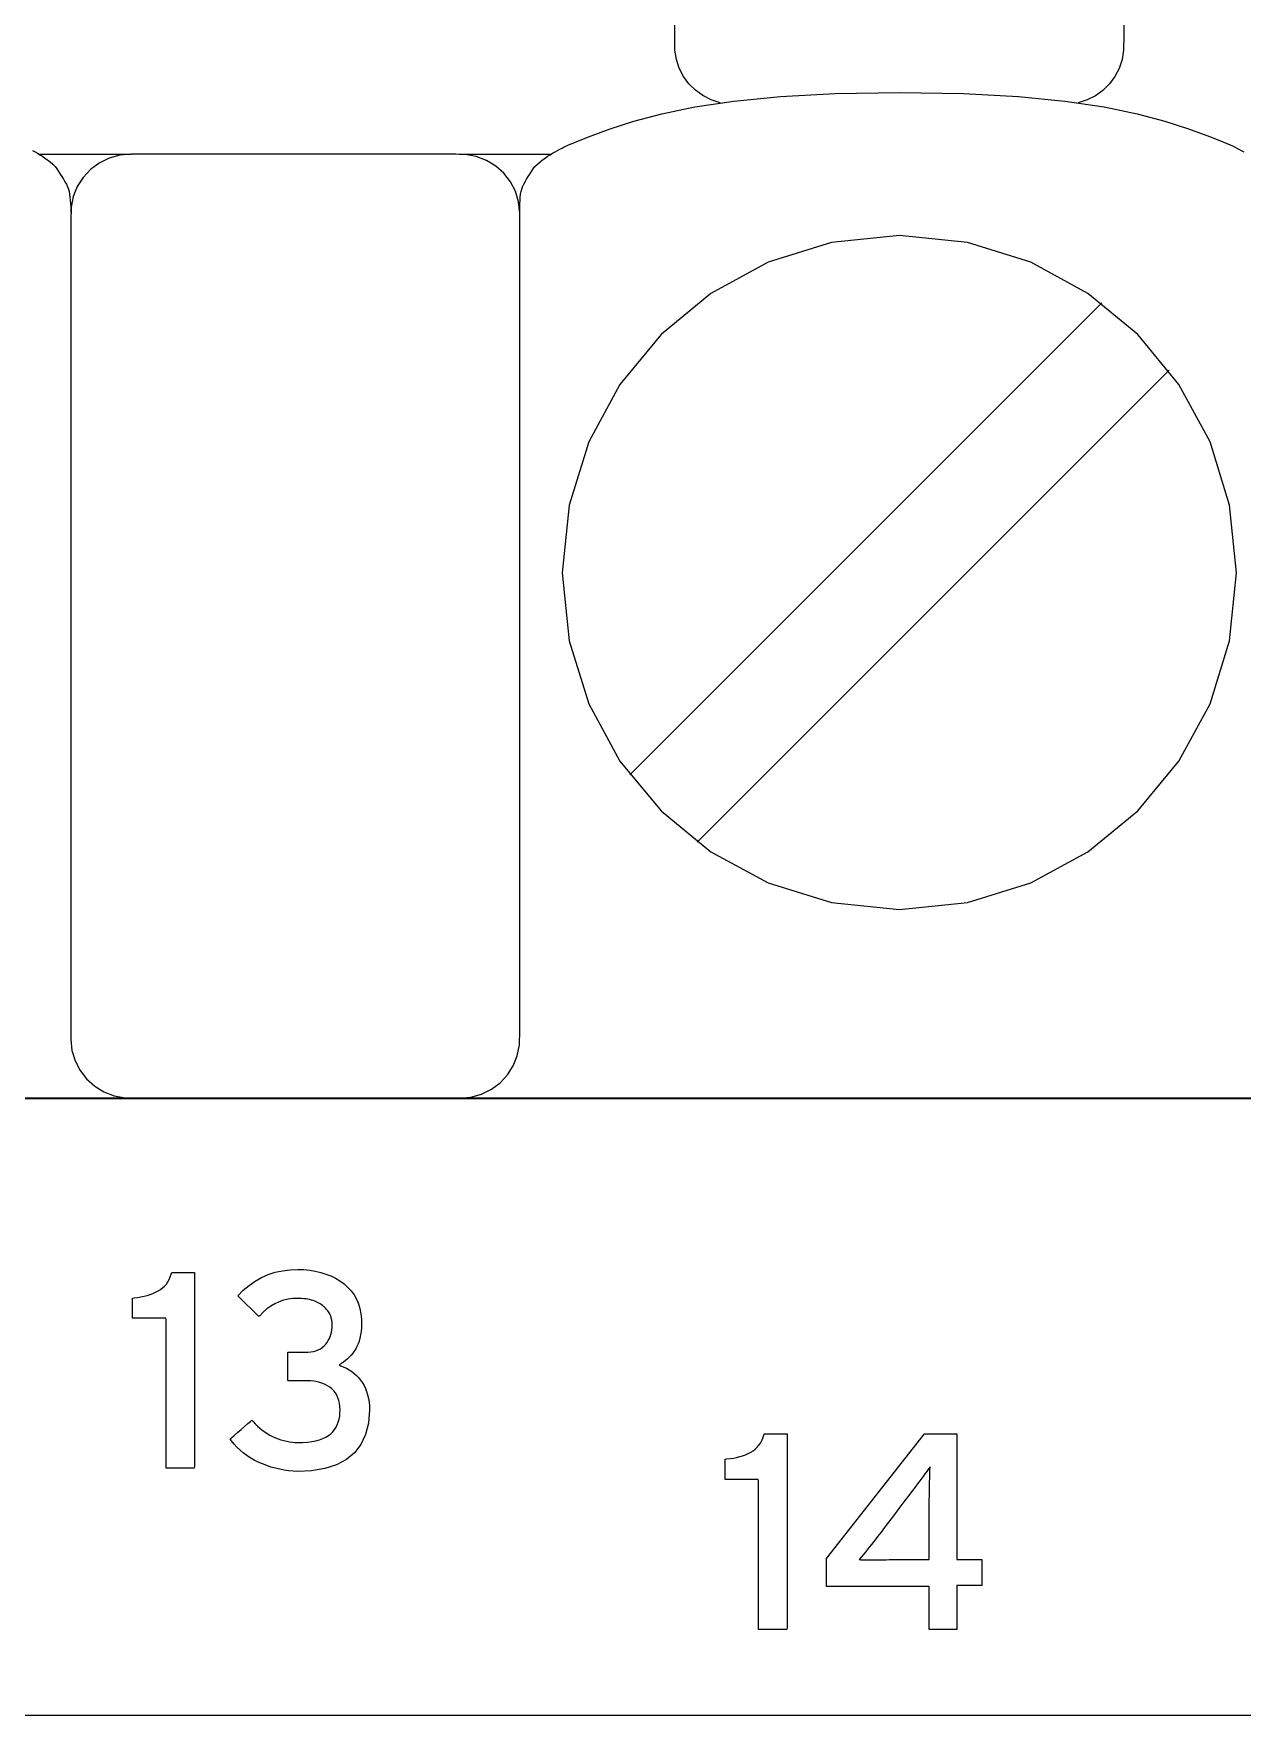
# Model space of a CAD drawing. Extents: x 1 to 47.7, y 0.2 to 35.
# Drawn here: x 30.341 to 30.941, y 8.915 to 9.75 of the extents above; entities that cross this region are included whole.
import ezdxf

# ---------------------------------------------------------------- set-up
doc = ezdxf.new("R2010")
doc.units = 0
doc.header["$MEASUREMENT"] = 0
for name, color, linetype in [('7_1__EMPTY_IO_BOARD_POSITI', 7, 'CONTINUOUS'), ('7_2___8__INDEPENDENT_INPUT', 7, 'CONTINUOUS'), ('7_3___8__OPTOISO_INDEPENDE', 7, 'CONTINUOUS'), ('7_4___24__OPTOISO_INDEPEND', 7, 'CONTINUOUS'), ('7_5___8__INDEPENDENT_INPUT', 7, 'CONTINUOUS'), ('7_6____8__INDEPENDENT_INPU', 7, 'CONTINUOUS'), ('7_7____8__OPTOISO_INDEPEND', 7, 'CONTINUOUS'), ('7_8____8__OPTOISO_INDEPEND', 7, 'CONTINUOUS'), ('8_0_____DWG', 7, 'CONTINUOUS')]:
    doc.layers.add(name, color=color, linetype=linetype)

msp = doc.modelspace()

# ---------------------------------------------------------------- linework, layer by layer
at = {"layer": '7_1__EMPTY_IO_BOARD_POSITI'}
msp.add_lwpolyline([(31.59914, 9.2212), (31.5565, 9.2212), (31.50965, 9.2212), (31.45876, 9.2212), (31.40398, 9.2212), (31.34547, 9.2212), (31.28336, 9.2212), (31.21783, 9.2212), (31.14901, 9.2212), (31.07707, 9.2212), (31.00216, 9.2212), (30.92443, 9.2212), (30.84403, 9.2212), (30.76111, 9.2212), (30.67583, 9.2212), (30.58835, 9.2212), (30.49881, 9.2212), (30.40737, 9.2212), (30.2194, 9.2212), (30.02565, 9.2212), (29.82736, 9.2212), (29.62574, 9.2212), (29.21744, 9.2212), (28.81054, 9.2212)], dxfattribs=at)
at = {"layer": '7_2___8__INDEPENDENT_INPUT'}
for points in [[(30.68195, 9.71544), (30.67751, 9.71694), (30.67342, 9.71906), (30.66974, 9.72174), (30.66652, 9.72494), (30.66384, 9.72858), (30.66175, 9.73261), (30.66032, 9.73698), (30.6596, 9.74161), (30.65953, 9.7491), (30.65953, 9.78134)], [(30.88238, 9.78134), (30.88238, 9.7491), (30.8823, 9.7416), (30.88158, 9.73694), (30.88013, 9.73256), (30.87801, 9.72852), (30.8753, 9.72487), (30.87206, 9.72168), (30.86834, 9.71901), (30.8642, 9.71691), (30.85972, 9.71544)], [(30.58253, 9.66077), (30.58254, 9.66227), (30.58256, 9.66384), (30.58261, 9.66544), (30.58269, 9.66704), (30.58281, 9.6686), (30.58298, 9.67009), (30.58321, 9.67146), (30.5835, 9.67268), (30.58392, 9.67383), (30.58452, 9.67507), (30.5852, 9.67633), (30.58596, 9.67759), (30.58677, 9.67886), (30.5876, 9.68013), (30.58845, 9.6814), (30.58928, 9.68266), (30.59007, 9.68391), (30.5913, 9.68506), (30.59261, 9.68613), (30.59389, 9.68712), (30.59515, 9.68805), (30.59639, 9.68892), (30.59762, 9.68973), (30.59885, 9.69048), (30.60008, 9.69119), (30.60132, 9.69186), (30.60249, 9.69247), (30.60358, 9.69303), (30.60464, 9.69356), (30.6057, 9.69407), (30.60681, 9.69458), (30.60801, 9.69511), (30.60933, 9.69567), (30.61083, 9.69629), (30.61715, 9.69877), (30.62743, 9.70258), (30.63922, 9.7064), (30.65304, 9.71006), (30.66941, 9.71342), (30.68887, 9.7163), (30.71194, 9.71856), (30.73915, 9.72004), (30.77101, 9.72056), (30.80287, 9.72004), (30.83007, 9.71856), (30.85313, 9.7163), (30.87259, 9.71342), (30.88897, 9.71006), (30.90278, 9.7064), (30.91457, 9.70258), (30.92485, 9.69877), (30.93117, 9.69629), (30.93267, 9.69567), (30.93399, 9.69511), (30.93519, 9.69458), (30.9363, 9.69407), (30.93737, 9.69356), (30.93842, 9.69303), (30.93951, 9.69247), (30.94068, 9.69186), (30.94192, 9.69119)], [(30.34068, 9.69186), (30.34192, 9.69119), (30.34315, 9.69048), (30.34438, 9.68973), (30.34561, 9.68892), (30.34685, 9.68805), (30.34811, 9.68712), (30.34939, 9.68613), (30.3507, 9.68506), (30.35193, 9.68391), (30.35272, 9.68266), (30.35355, 9.6814), (30.35439, 9.68013), (30.35523, 9.67886), (30.35604, 9.67759), (30.3568, 9.67633), (30.35748, 9.67507), (30.35808, 9.67383), (30.3585, 9.67268), (30.35881, 9.67146), (30.35907, 9.67009), (30.35927, 9.6686), (30.35943, 9.66704), (30.35955, 9.66544), (30.35963, 9.66384), (30.35967, 9.66227), (30.35968, 9.66077)], [(30.34414, 9.69002), (30.38969, 9.69002)], [(30.55254, 9.69002), (30.59809, 9.69002)], [(30.63723, 9.38183), (30.8715, 9.6161)], [(30.67065, 9.34841), (30.90492, 9.58268)], [(28.9885, 9.22109), (29.2798, 9.22109), (29.57111, 9.22109), (29.85886, 9.22109), (30.00028, 9.22109), (30.13948, 9.22109), (30.276, 9.22109), (30.40941, 9.22109), (30.53925, 9.22109), (30.66509, 9.22109), (30.78646, 9.22109), (30.90295, 9.22109), (31.01408, 9.22109), (31.11943, 9.22109), (31.21854, 9.22109), (31.31096, 9.22109), (31.39627, 9.22109), (31.4361, 9.22109), (31.47399, 9.22109), (31.50988, 9.22109), (31.54371, 9.22109), (31.57542, 9.22109), (31.60496, 9.22109)]]:
    msp.add_lwpolyline(points, dxfattribs=at)
for points in [[(30.58253, 9.66077), (30.58199, 9.66634), (30.58043, 9.67154), (30.57796, 9.6763), (30.57468, 9.6805), (30.57069, 9.68406), (30.56608, 9.68688), (30.56096, 9.68885), (30.55543, 9.68988), (30.55092, 9.69002), (30.53912, 9.69002), (30.51856, 9.69002), (30.49244, 9.69002), (30.46394, 9.69002), (30.43623, 9.69002), (30.41249, 9.69002), (30.39592, 9.69002), (30.38969, 9.69002), (30.38399, 9.68949), (30.37865, 9.68798), (30.37377, 9.68557), (30.36945, 9.68237), (30.3658, 9.67848), (30.36291, 9.67398), (30.36088, 9.66899), (30.35982, 9.66359), (30.35968, 9.65668), (30.35968, 9.62695), (30.35968, 9.57518), (30.35968, 9.50938), (30.35968, 9.43756), (30.35968, 9.36775), (30.35968, 9.30796), (30.35968, 9.26621), (30.35968, 9.25051), (30.36022, 9.24495), (30.36178, 9.23974), (30.36425, 9.23499), (30.36754, 9.23078), (30.37154, 9.22722), (30.37615, 9.22441), (30.38127, 9.22243), (30.3868, 9.2214), (30.39131, 9.22127), (30.40311, 9.22127), (30.42366, 9.22127), (30.44978, 9.22127), (30.47829, 9.22127), (30.506, 9.22127), (30.52974, 9.22127), (30.54631, 9.22127), (30.55254, 9.22127), (30.55824, 9.22179), (30.56358, 9.22331), (30.56845, 9.22571), (30.57277, 9.22891), (30.57642, 9.23281), (30.57931, 9.2373), (30.58133, 9.24229), (30.58239, 9.24769), (30.58253, 9.2546), (30.58253, 9.28433), (30.58253, 9.3361), (30.58253, 9.4019), (30.58253, 9.47372), (30.58253, 9.54353), (30.58253, 9.60332), (30.58253, 9.64507)], [(30.60365, 9.48206), (30.60705, 9.44838), (30.6168, 9.41701), (30.63223, 9.38863), (30.65267, 9.36391), (30.67745, 9.34351), (30.70589, 9.32811), (30.73732, 9.31838), (30.77108, 9.31499), (30.80477, 9.31838), (30.83617, 9.32811), (30.86458, 9.34351), (30.88933, 9.36391), (30.90976, 9.38863), (30.92519, 9.41701), (30.93494, 9.44838), (30.93834, 9.48206), (30.93494, 9.51577), (30.92519, 9.54718), (30.90976, 9.57563), (30.88933, 9.60042), (30.86458, 9.62088), (30.83617, 9.63634), (30.80477, 9.64611), (30.77108, 9.64952), (30.73732, 9.64611), (30.70589, 9.63634), (30.67745, 9.62088), (30.65267, 9.60042), (30.63223, 9.57563), (30.6168, 9.54718), (30.60705, 9.51577)]]:
    msp.add_lwpolyline(points, close=True, dxfattribs=at)
at = {"layer": '7_3___8__OPTOISO_INDEPENDE'}
for points in [[(30.68195, 9.71544), (30.67751, 9.71694), (30.67342, 9.71906), (30.66974, 9.72174), (30.66652, 9.72494), (30.66384, 9.72858), (30.66175, 9.73261), (30.66032, 9.73698), (30.6596, 9.74161), (30.65953, 9.7491), (30.65953, 9.78134)], [(30.88238, 9.78134), (30.88238, 9.7491), (30.8823, 9.7416), (30.88158, 9.73694), (30.88013, 9.73256), (30.87801, 9.72852), (30.8753, 9.72487), (30.87206, 9.72168), (30.86834, 9.71901), (30.8642, 9.71691), (30.85972, 9.71544)], [(30.58253, 9.66077), (30.58254, 9.66227), (30.58256, 9.66384), (30.58261, 9.66544), (30.58269, 9.66704), (30.58281, 9.6686), (30.58298, 9.67009), (30.58321, 9.67146), (30.5835, 9.67268), (30.58392, 9.67383), (30.58452, 9.67507), (30.5852, 9.67633), (30.58596, 9.67759), (30.58677, 9.67886), (30.5876, 9.68013), (30.58845, 9.6814), (30.58928, 9.68266), (30.59007, 9.68391), (30.5913, 9.68506), (30.59261, 9.68613), (30.59389, 9.68712), (30.59515, 9.68805), (30.59639, 9.68892), (30.59762, 9.68973), (30.59885, 9.69048), (30.60008, 9.69119), (30.60132, 9.69186), (30.60249, 9.69247), (30.60358, 9.69303), (30.60464, 9.69356), (30.6057, 9.69407), (30.60681, 9.69458), (30.60801, 9.69511), (30.60933, 9.69567), (30.61083, 9.69629), (30.61715, 9.69877), (30.62743, 9.70258), (30.63922, 9.7064), (30.65304, 9.71006), (30.66941, 9.71342), (30.68887, 9.7163), (30.71194, 9.71856), (30.73915, 9.72004), (30.77101, 9.72056), (30.80287, 9.72004), (30.83007, 9.71856), (30.85313, 9.7163), (30.87259, 9.71342), (30.88897, 9.71006), (30.90278, 9.7064), (30.91457, 9.70258), (30.92485, 9.69877), (30.93117, 9.69629), (30.93267, 9.69567), (30.93399, 9.69511), (30.93519, 9.69458), (30.9363, 9.69407), (30.93737, 9.69356), (30.93842, 9.69303), (30.93951, 9.69247), (30.94068, 9.69186), (30.94192, 9.69119)], [(30.34068, 9.69186), (30.34192, 9.69119), (30.34315, 9.69048), (30.34438, 9.68973), (30.34561, 9.68892), (30.34685, 9.68805), (30.34811, 9.68712), (30.34939, 9.68613), (30.3507, 9.68506), (30.35193, 9.68391), (30.35272, 9.68266), (30.35355, 9.6814), (30.35439, 9.68013), (30.35523, 9.67886), (30.35604, 9.67759), (30.3568, 9.67633), (30.35748, 9.67507), (30.35808, 9.67383), (30.3585, 9.67268), (30.35881, 9.67146), (30.35907, 9.67009), (30.35927, 9.6686), (30.35943, 9.66704), (30.35955, 9.66544), (30.35963, 9.66384), (30.35967, 9.66227), (30.35968, 9.66077)], [(30.34414, 9.69002), (30.38969, 9.69002)], [(30.55254, 9.69002), (30.59809, 9.69002)], [(30.63723, 9.38183), (30.8715, 9.6161)], [(30.67065, 9.34841), (30.90492, 9.58268)], [(28.9885, 9.22109), (29.2798, 9.22109), (29.57111, 9.22109), (29.85886, 9.22109), (30.00028, 9.22109), (30.13948, 9.22109), (30.276, 9.22109), (30.40941, 9.22109), (30.53925, 9.22109), (30.66509, 9.22109), (30.78646, 9.22109), (30.90295, 9.22109), (31.01408, 9.22109), (31.11943, 9.22109), (31.21854, 9.22109), (31.31096, 9.22109), (31.39627, 9.22109), (31.4361, 9.22109), (31.47399, 9.22109), (31.50988, 9.22109), (31.54371, 9.22109), (31.57542, 9.22109), (31.60496, 9.22109)]]:
    msp.add_lwpolyline(points, dxfattribs=at)
for points in [[(30.58253, 9.66077), (30.58199, 9.66634), (30.58043, 9.67154), (30.57796, 9.6763), (30.57468, 9.6805), (30.57069, 9.68406), (30.56608, 9.68688), (30.56096, 9.68885), (30.55543, 9.68988), (30.55092, 9.69002), (30.53912, 9.69002), (30.51856, 9.69002), (30.49244, 9.69002), (30.46394, 9.69002), (30.43623, 9.69002), (30.41249, 9.69002), (30.39592, 9.69002), (30.38969, 9.69002), (30.38399, 9.68949), (30.37865, 9.68798), (30.37377, 9.68557), (30.36945, 9.68237), (30.3658, 9.67848), (30.36291, 9.67398), (30.36088, 9.66899), (30.35982, 9.66359), (30.35968, 9.65668), (30.35968, 9.62695), (30.35968, 9.57518), (30.35968, 9.50938), (30.35968, 9.43756), (30.35968, 9.36775), (30.35968, 9.30796), (30.35968, 9.26621), (30.35968, 9.25051), (30.36022, 9.24495), (30.36178, 9.23974), (30.36425, 9.23499), (30.36754, 9.23078), (30.37154, 9.22722), (30.37615, 9.22441), (30.38127, 9.22243), (30.3868, 9.2214), (30.39131, 9.22127), (30.40311, 9.22127), (30.42366, 9.22127), (30.44978, 9.22127), (30.47829, 9.22127), (30.506, 9.22127), (30.52974, 9.22127), (30.54631, 9.22127), (30.55254, 9.22127), (30.55824, 9.22179), (30.56358, 9.22331), (30.56845, 9.22571), (30.57277, 9.22891), (30.57642, 9.23281), (30.57931, 9.2373), (30.58133, 9.24229), (30.58239, 9.24769), (30.58253, 9.2546), (30.58253, 9.28433), (30.58253, 9.3361), (30.58253, 9.4019), (30.58253, 9.47372), (30.58253, 9.54353), (30.58253, 9.60332), (30.58253, 9.64507)], [(30.60365, 9.48206), (30.60705, 9.44838), (30.6168, 9.41701), (30.63223, 9.38863), (30.65267, 9.36391), (30.67745, 9.34351), (30.70589, 9.32811), (30.73732, 9.31838), (30.77108, 9.31499), (30.80477, 9.31838), (30.83617, 9.32811), (30.86458, 9.34351), (30.88933, 9.36391), (30.90976, 9.38863), (30.92519, 9.41701), (30.93494, 9.44838), (30.93834, 9.48206), (30.93494, 9.51577), (30.92519, 9.54718), (30.90976, 9.57563), (30.88933, 9.60042), (30.86458, 9.62088), (30.83617, 9.63634), (30.80477, 9.64611), (30.77108, 9.64952), (30.73732, 9.64611), (30.70589, 9.63634), (30.67745, 9.62088), (30.65267, 9.60042), (30.63223, 9.57563), (30.6168, 9.54718), (30.60705, 9.51577)]]:
    msp.add_lwpolyline(points, close=True, dxfattribs=at)
at = {"layer": '7_4___24__OPTOISO_INDEPEND'}
for points in [[(30.68195, 9.71544), (30.67751, 9.71694), (30.67342, 9.71906), (30.66974, 9.72174), (30.66652, 9.72494), (30.66384, 9.72858), (30.66175, 9.73261), (30.66032, 9.73698), (30.6596, 9.74161), (30.65953, 9.7491), (30.65953, 9.78134)], [(30.88238, 9.78134), (30.88238, 9.7491), (30.8823, 9.7416), (30.88158, 9.73694), (30.88013, 9.73256), (30.87801, 9.72852), (30.8753, 9.72487), (30.87206, 9.72168), (30.86834, 9.71901), (30.8642, 9.71691), (30.85972, 9.71544)], [(30.58253, 9.66077), (30.58254, 9.66227), (30.58256, 9.66384), (30.58261, 9.66544), (30.58269, 9.66704), (30.58281, 9.6686), (30.58298, 9.67009), (30.58321, 9.67146), (30.5835, 9.67268), (30.58392, 9.67383), (30.58452, 9.67507), (30.5852, 9.67633), (30.58596, 9.67759), (30.58677, 9.67886), (30.5876, 9.68013), (30.58845, 9.6814), (30.58928, 9.68266), (30.59007, 9.68391), (30.5913, 9.68506), (30.59261, 9.68613), (30.59389, 9.68712), (30.59515, 9.68805), (30.59639, 9.68892), (30.59762, 9.68973), (30.59885, 9.69048), (30.60008, 9.69119), (30.60132, 9.69186), (30.60249, 9.69247), (30.60358, 9.69303), (30.60464, 9.69356), (30.6057, 9.69407), (30.60681, 9.69458), (30.60801, 9.69511), (30.60933, 9.69567), (30.61083, 9.69629), (30.61715, 9.69877), (30.62743, 9.70258), (30.63922, 9.7064), (30.65304, 9.71006), (30.66941, 9.71342), (30.68887, 9.7163), (30.71194, 9.71856), (30.73915, 9.72004), (30.77101, 9.72056), (30.80287, 9.72004), (30.83007, 9.71856), (30.85313, 9.7163), (30.87259, 9.71342), (30.88897, 9.71006), (30.90278, 9.7064), (30.91457, 9.70258), (30.92485, 9.69877), (30.93117, 9.69629), (30.93267, 9.69567), (30.93399, 9.69511), (30.93519, 9.69458), (30.9363, 9.69407), (30.93737, 9.69356), (30.93842, 9.69303), (30.93951, 9.69247), (30.94068, 9.69186), (30.94192, 9.69119)], [(30.34068, 9.69186), (30.34192, 9.69119), (30.34315, 9.69048), (30.34438, 9.68973), (30.34561, 9.68892), (30.34685, 9.68805), (30.34811, 9.68712), (30.34939, 9.68613), (30.3507, 9.68506), (30.35193, 9.68391), (30.35272, 9.68266), (30.35355, 9.6814), (30.35439, 9.68013), (30.35523, 9.67886), (30.35604, 9.67759), (30.3568, 9.67633), (30.35748, 9.67507), (30.35808, 9.67383), (30.3585, 9.67268), (30.35881, 9.67146), (30.35907, 9.67009), (30.35927, 9.6686), (30.35943, 9.66704), (30.35955, 9.66544), (30.35963, 9.66384), (30.35967, 9.66227), (30.35968, 9.66077)], [(30.34414, 9.69002), (30.38969, 9.69002)], [(30.55254, 9.69002), (30.59809, 9.69002)], [(30.63723, 9.38183), (30.8715, 9.6161)], [(30.67065, 9.34841), (30.90492, 9.58268)], [(28.9885, 9.22109), (29.2798, 9.22109), (29.57111, 9.22109), (29.85886, 9.22109), (30.00028, 9.22109), (30.13948, 9.22109), (30.276, 9.22109), (30.40941, 9.22109), (30.53925, 9.22109), (30.66509, 9.22109), (30.78646, 9.22109), (30.90295, 9.22109), (31.01408, 9.22109), (31.11943, 9.22109), (31.21854, 9.22109), (31.31096, 9.22109), (31.39627, 9.22109), (31.4361, 9.22109), (31.47399, 9.22109), (31.50988, 9.22109), (31.54371, 9.22109), (31.57542, 9.22109), (31.60496, 9.22109)]]:
    msp.add_lwpolyline(points, dxfattribs=at)
for points in [[(30.58253, 9.66077), (30.58199, 9.66634), (30.58043, 9.67154), (30.57796, 9.6763), (30.57468, 9.6805), (30.57069, 9.68406), (30.56608, 9.68688), (30.56096, 9.68885), (30.55543, 9.68988), (30.55092, 9.69002), (30.53912, 9.69002), (30.51856, 9.69002), (30.49244, 9.69002), (30.46394, 9.69002), (30.43623, 9.69002), (30.41249, 9.69002), (30.39592, 9.69002), (30.38969, 9.69002), (30.38399, 9.68949), (30.37865, 9.68798), (30.37377, 9.68557), (30.36945, 9.68237), (30.3658, 9.67848), (30.36291, 9.67398), (30.36088, 9.66899), (30.35982, 9.66359), (30.35968, 9.65668), (30.35968, 9.62695), (30.35968, 9.57518), (30.35968, 9.50938), (30.35968, 9.43756), (30.35968, 9.36775), (30.35968, 9.30796), (30.35968, 9.26621), (30.35968, 9.25051), (30.36022, 9.24495), (30.36178, 9.23974), (30.36425, 9.23499), (30.36754, 9.23078), (30.37154, 9.22722), (30.37615, 9.22441), (30.38127, 9.22243), (30.3868, 9.2214), (30.39131, 9.22127), (30.40311, 9.22127), (30.42366, 9.22127), (30.44978, 9.22127), (30.47829, 9.22127), (30.506, 9.22127), (30.52974, 9.22127), (30.54631, 9.22127), (30.55254, 9.22127), (30.55824, 9.22179), (30.56358, 9.22331), (30.56845, 9.22571), (30.57277, 9.22891), (30.57642, 9.23281), (30.57931, 9.2373), (30.58133, 9.24229), (30.58239, 9.24769), (30.58253, 9.2546), (30.58253, 9.28433), (30.58253, 9.3361), (30.58253, 9.4019), (30.58253, 9.47372), (30.58253, 9.54353), (30.58253, 9.60332), (30.58253, 9.64507)], [(30.60365, 9.48206), (30.60705, 9.44838), (30.6168, 9.41701), (30.63223, 9.38863), (30.65267, 9.36391), (30.67745, 9.34351), (30.70589, 9.32811), (30.73732, 9.31838), (30.77108, 9.31499), (30.80477, 9.31838), (30.83617, 9.32811), (30.86458, 9.34351), (30.88933, 9.36391), (30.90976, 9.38863), (30.92519, 9.41701), (30.93494, 9.44838), (30.93834, 9.48206), (30.93494, 9.51577), (30.92519, 9.54718), (30.90976, 9.57563), (30.88933, 9.60042), (30.86458, 9.62088), (30.83617, 9.63634), (30.80477, 9.64611), (30.77108, 9.64952), (30.73732, 9.64611), (30.70589, 9.63634), (30.67745, 9.62088), (30.65267, 9.60042), (30.63223, 9.57563), (30.6168, 9.54718), (30.60705, 9.51577)]]:
    msp.add_lwpolyline(points, close=True, dxfattribs=at)
at = {"layer": '7_5___8__INDEPENDENT_INPUT'}
for points in [[(30.68195, 9.71544), (30.67751, 9.71694), (30.67342, 9.71906), (30.66974, 9.72174), (30.66652, 9.72494), (30.66384, 9.72858), (30.66175, 9.73261), (30.66032, 9.73698), (30.6596, 9.74161), (30.65953, 9.7491), (30.65953, 9.78134)], [(30.88238, 9.78134), (30.88238, 9.7491), (30.8823, 9.7416), (30.88158, 9.73694), (30.88013, 9.73256), (30.87801, 9.72852), (30.8753, 9.72487), (30.87206, 9.72168), (30.86834, 9.71901), (30.8642, 9.71691), (30.85972, 9.71544)], [(30.58253, 9.66077), (30.58254, 9.66227), (30.58256, 9.66384), (30.58261, 9.66544), (30.58269, 9.66704), (30.58281, 9.6686), (30.58298, 9.67009), (30.58321, 9.67146), (30.5835, 9.67268), (30.58392, 9.67383), (30.58452, 9.67507), (30.5852, 9.67633), (30.58596, 9.67759), (30.58677, 9.67886), (30.5876, 9.68013), (30.58845, 9.6814), (30.58928, 9.68266), (30.59007, 9.68391), (30.5913, 9.68506), (30.59261, 9.68613), (30.59389, 9.68712), (30.59515, 9.68805), (30.59639, 9.68892), (30.59762, 9.68973), (30.59885, 9.69048), (30.60008, 9.69119), (30.60132, 9.69186), (30.60249, 9.69247), (30.60358, 9.69303), (30.60464, 9.69356), (30.6057, 9.69407), (30.60681, 9.69458), (30.60801, 9.69511), (30.60933, 9.69567), (30.61083, 9.69629), (30.61715, 9.69877), (30.62743, 9.70258), (30.63922, 9.7064), (30.65304, 9.71006), (30.66941, 9.71342), (30.68887, 9.7163), (30.71194, 9.71856), (30.73915, 9.72004), (30.77101, 9.72056), (30.80287, 9.72004), (30.83007, 9.71856), (30.85313, 9.7163), (30.87259, 9.71342), (30.88897, 9.71006), (30.90278, 9.7064), (30.91457, 9.70258), (30.92485, 9.69877), (30.93117, 9.69629), (30.93267, 9.69567), (30.93399, 9.69511), (30.93519, 9.69458), (30.9363, 9.69407), (30.93737, 9.69356), (30.93842, 9.69303), (30.93951, 9.69247), (30.94068, 9.69186), (30.94192, 9.69119)], [(30.34068, 9.69186), (30.34192, 9.69119), (30.34315, 9.69048), (30.34438, 9.68973), (30.34561, 9.68892), (30.34685, 9.68805), (30.34811, 9.68712), (30.34939, 9.68613), (30.3507, 9.68506), (30.35193, 9.68391), (30.35272, 9.68266), (30.35355, 9.6814), (30.35439, 9.68013), (30.35523, 9.67886), (30.35604, 9.67759), (30.3568, 9.67633), (30.35748, 9.67507), (30.35808, 9.67383), (30.3585, 9.67268), (30.35881, 9.67146), (30.35907, 9.67009), (30.35927, 9.6686), (30.35943, 9.66704), (30.35955, 9.66544), (30.35963, 9.66384), (30.35967, 9.66227), (30.35968, 9.66077)], [(30.34414, 9.69002), (30.38969, 9.69002)], [(30.55254, 9.69002), (30.59809, 9.69002)], [(30.63723, 9.38183), (30.8715, 9.6161)], [(30.67065, 9.34841), (30.90492, 9.58268)], [(28.9885, 9.22109), (29.2798, 9.22109), (29.57111, 9.22109), (29.85886, 9.22109), (30.00028, 9.22109), (30.13948, 9.22109), (30.276, 9.22109), (30.40941, 9.22109), (30.53925, 9.22109), (30.66509, 9.22109), (30.78646, 9.22109), (30.90295, 9.22109), (31.01408, 9.22109), (31.11943, 9.22109), (31.21854, 9.22109), (31.31096, 9.22109), (31.39627, 9.22109), (31.4361, 9.22109), (31.47399, 9.22109), (31.50988, 9.22109), (31.54371, 9.22109), (31.57542, 9.22109), (31.60496, 9.22109)]]:
    msp.add_lwpolyline(points, dxfattribs=at)
for points in [[(30.58253, 9.66077), (30.58199, 9.66634), (30.58043, 9.67154), (30.57796, 9.6763), (30.57468, 9.6805), (30.57069, 9.68406), (30.56608, 9.68688), (30.56096, 9.68885), (30.55543, 9.68988), (30.55092, 9.69002), (30.53912, 9.69002), (30.51856, 9.69002), (30.49244, 9.69002), (30.46394, 9.69002), (30.43623, 9.69002), (30.41249, 9.69002), (30.39592, 9.69002), (30.38969, 9.69002), (30.38399, 9.68949), (30.37865, 9.68798), (30.37377, 9.68557), (30.36945, 9.68237), (30.3658, 9.67848), (30.36291, 9.67398), (30.36088, 9.66899), (30.35982, 9.66359), (30.35968, 9.65668), (30.35968, 9.62695), (30.35968, 9.57518), (30.35968, 9.50938), (30.35968, 9.43756), (30.35968, 9.36775), (30.35968, 9.30796), (30.35968, 9.26621), (30.35968, 9.25051), (30.36022, 9.24495), (30.36178, 9.23974), (30.36425, 9.23499), (30.36754, 9.23078), (30.37154, 9.22722), (30.37615, 9.22441), (30.38127, 9.22243), (30.3868, 9.2214), (30.39131, 9.22127), (30.40311, 9.22127), (30.42366, 9.22127), (30.44978, 9.22127), (30.47829, 9.22127), (30.506, 9.22127), (30.52974, 9.22127), (30.54631, 9.22127), (30.55254, 9.22127), (30.55824, 9.22179), (30.56358, 9.22331), (30.56845, 9.22571), (30.57277, 9.22891), (30.57642, 9.23281), (30.57931, 9.2373), (30.58133, 9.24229), (30.58239, 9.24769), (30.58253, 9.2546), (30.58253, 9.28433), (30.58253, 9.3361), (30.58253, 9.4019), (30.58253, 9.47372), (30.58253, 9.54353), (30.58253, 9.60332), (30.58253, 9.64507)], [(30.60365, 9.48206), (30.60705, 9.44838), (30.6168, 9.41701), (30.63223, 9.38863), (30.65267, 9.36391), (30.67745, 9.34351), (30.70589, 9.32811), (30.73732, 9.31838), (30.77108, 9.31499), (30.80477, 9.31838), (30.83617, 9.32811), (30.86458, 9.34351), (30.88933, 9.36391), (30.90976, 9.38863), (30.92519, 9.41701), (30.93494, 9.44838), (30.93834, 9.48206), (30.93494, 9.51577), (30.92519, 9.54718), (30.90976, 9.57563), (30.88933, 9.60042), (30.86458, 9.62088), (30.83617, 9.63634), (30.80477, 9.64611), (30.77108, 9.64952), (30.73732, 9.64611), (30.70589, 9.63634), (30.67745, 9.62088), (30.65267, 9.60042), (30.63223, 9.57563), (30.6168, 9.54718), (30.60705, 9.51577)]]:
    msp.add_lwpolyline(points, close=True, dxfattribs=at)
at = {"layer": '7_6____8__INDEPENDENT_INPU'}
for points in [[(30.68195, 9.71544), (30.67751, 9.71694), (30.67342, 9.71906), (30.66974, 9.72174), (30.66652, 9.72494), (30.66384, 9.72858), (30.66175, 9.73261), (30.66032, 9.73698), (30.6596, 9.74161), (30.65953, 9.7491), (30.65953, 9.78134)], [(30.88238, 9.78134), (30.88238, 9.7491), (30.8823, 9.7416), (30.88158, 9.73694), (30.88013, 9.73256), (30.87801, 9.72852), (30.8753, 9.72487), (30.87206, 9.72168), (30.86834, 9.71901), (30.8642, 9.71691), (30.85972, 9.71544)], [(30.58253, 9.66077), (30.58254, 9.66227), (30.58256, 9.66384), (30.58261, 9.66544), (30.58269, 9.66704), (30.58281, 9.6686), (30.58298, 9.67009), (30.58321, 9.67146), (30.5835, 9.67268), (30.58392, 9.67383), (30.58452, 9.67507), (30.5852, 9.67633), (30.58596, 9.67759), (30.58677, 9.67886), (30.5876, 9.68013), (30.58845, 9.6814), (30.58928, 9.68266), (30.59007, 9.68391), (30.5913, 9.68506), (30.59261, 9.68613), (30.59389, 9.68712), (30.59515, 9.68805), (30.59639, 9.68892), (30.59762, 9.68973), (30.59885, 9.69048), (30.60008, 9.69119), (30.60132, 9.69186), (30.60249, 9.69247), (30.60358, 9.69303), (30.60464, 9.69356), (30.6057, 9.69407), (30.60681, 9.69458), (30.60801, 9.69511), (30.60933, 9.69567), (30.61083, 9.69629), (30.61715, 9.69877), (30.62743, 9.70258), (30.63922, 9.7064), (30.65304, 9.71006), (30.66941, 9.71342), (30.68887, 9.7163), (30.71194, 9.71856), (30.73915, 9.72004), (30.77101, 9.72056), (30.80287, 9.72004), (30.83007, 9.71856), (30.85313, 9.7163), (30.87259, 9.71342), (30.88897, 9.71006), (30.90278, 9.7064), (30.91457, 9.70258), (30.92485, 9.69877), (30.93117, 9.69629), (30.93267, 9.69567), (30.93399, 9.69511), (30.93519, 9.69458), (30.9363, 9.69407), (30.93737, 9.69356), (30.93842, 9.69303), (30.93951, 9.69247), (30.94068, 9.69186), (30.94192, 9.69119)], [(30.34068, 9.69186), (30.34192, 9.69119), (30.34315, 9.69048), (30.34438, 9.68973), (30.34561, 9.68892), (30.34685, 9.68805), (30.34811, 9.68712), (30.34939, 9.68613), (30.3507, 9.68506), (30.35193, 9.68391), (30.35272, 9.68266), (30.35355, 9.6814), (30.35439, 9.68013), (30.35523, 9.67886), (30.35604, 9.67759), (30.3568, 9.67633), (30.35748, 9.67507), (30.35808, 9.67383), (30.3585, 9.67268), (30.35881, 9.67146), (30.35907, 9.67009), (30.35927, 9.6686), (30.35943, 9.66704), (30.35955, 9.66544), (30.35963, 9.66384), (30.35967, 9.66227), (30.35968, 9.66077)], [(30.34414, 9.69002), (30.38969, 9.69002)], [(30.55254, 9.69002), (30.59809, 9.69002)], [(30.63723, 9.38183), (30.8715, 9.6161)], [(30.67065, 9.34841), (30.90492, 9.58268)], [(28.9885, 9.22109), (29.2798, 9.22109), (29.57111, 9.22109), (29.85886, 9.22109), (30.00028, 9.22109), (30.13948, 9.22109), (30.276, 9.22109), (30.40941, 9.22109), (30.53925, 9.22109), (30.66509, 9.22109), (30.78646, 9.22109), (30.90295, 9.22109), (31.01408, 9.22109), (31.11943, 9.22109), (31.21854, 9.22109), (31.31096, 9.22109), (31.39627, 9.22109), (31.4361, 9.22109), (31.47399, 9.22109), (31.50988, 9.22109), (31.54371, 9.22109), (31.57542, 9.22109), (31.60496, 9.22109)]]:
    msp.add_lwpolyline(points, dxfattribs=at)
for points in [[(30.58253, 9.66077), (30.58199, 9.66634), (30.58043, 9.67154), (30.57796, 9.6763), (30.57468, 9.6805), (30.57069, 9.68406), (30.56608, 9.68688), (30.56096, 9.68885), (30.55543, 9.68988), (30.55092, 9.69002), (30.53912, 9.69002), (30.51856, 9.69002), (30.49244, 9.69002), (30.46394, 9.69002), (30.43623, 9.69002), (30.41249, 9.69002), (30.39592, 9.69002), (30.38969, 9.69002), (30.38399, 9.68949), (30.37865, 9.68798), (30.37377, 9.68557), (30.36945, 9.68237), (30.3658, 9.67848), (30.36291, 9.67398), (30.36088, 9.66899), (30.35982, 9.66359), (30.35968, 9.65668), (30.35968, 9.62695), (30.35968, 9.57518), (30.35968, 9.50938), (30.35968, 9.43756), (30.35968, 9.36775), (30.35968, 9.30796), (30.35968, 9.26621), (30.35968, 9.25051), (30.36022, 9.24495), (30.36178, 9.23974), (30.36425, 9.23499), (30.36754, 9.23078), (30.37154, 9.22722), (30.37615, 9.22441), (30.38127, 9.22243), (30.3868, 9.2214), (30.39131, 9.22127), (30.40311, 9.22127), (30.42366, 9.22127), (30.44978, 9.22127), (30.47829, 9.22127), (30.506, 9.22127), (30.52974, 9.22127), (30.54631, 9.22127), (30.55254, 9.22127), (30.55824, 9.22179), (30.56358, 9.22331), (30.56845, 9.22571), (30.57277, 9.22891), (30.57642, 9.23281), (30.57931, 9.2373), (30.58133, 9.24229), (30.58239, 9.24769), (30.58253, 9.2546), (30.58253, 9.28433), (30.58253, 9.3361), (30.58253, 9.4019), (30.58253, 9.47372), (30.58253, 9.54353), (30.58253, 9.60332), (30.58253, 9.64507)], [(30.60365, 9.48206), (30.60705, 9.44838), (30.6168, 9.41701), (30.63223, 9.38863), (30.65267, 9.36391), (30.67745, 9.34351), (30.70589, 9.32811), (30.73732, 9.31838), (30.77108, 9.31499), (30.80477, 9.31838), (30.83617, 9.32811), (30.86458, 9.34351), (30.88933, 9.36391), (30.90976, 9.38863), (30.92519, 9.41701), (30.93494, 9.44838), (30.93834, 9.48206), (30.93494, 9.51577), (30.92519, 9.54718), (30.90976, 9.57563), (30.88933, 9.60042), (30.86458, 9.62088), (30.83617, 9.63634), (30.80477, 9.64611), (30.77108, 9.64952), (30.73732, 9.64611), (30.70589, 9.63634), (30.67745, 9.62088), (30.65267, 9.60042), (30.63223, 9.57563), (30.6168, 9.54718), (30.60705, 9.51577)]]:
    msp.add_lwpolyline(points, close=True, dxfattribs=at)
at = {"layer": '7_7____8__OPTOISO_INDEPEND'}
for points in [[(30.68195, 9.71544), (30.67751, 9.71694), (30.67342, 9.71906), (30.66974, 9.72174), (30.66652, 9.72494), (30.66384, 9.72858), (30.66175, 9.73261), (30.66032, 9.73698), (30.6596, 9.74161), (30.65953, 9.7491), (30.65953, 9.78134)], [(30.88238, 9.78134), (30.88238, 9.7491), (30.8823, 9.7416), (30.88158, 9.73694), (30.88013, 9.73256), (30.87801, 9.72852), (30.8753, 9.72487), (30.87206, 9.72168), (30.86834, 9.71901), (30.8642, 9.71691), (30.85972, 9.71544)], [(30.58253, 9.66077), (30.58254, 9.66227), (30.58256, 9.66384), (30.58261, 9.66544), (30.58269, 9.66704), (30.58281, 9.6686), (30.58298, 9.67009), (30.58321, 9.67146), (30.5835, 9.67268), (30.58392, 9.67383), (30.58452, 9.67507), (30.5852, 9.67633), (30.58596, 9.67759), (30.58677, 9.67886), (30.5876, 9.68013), (30.58845, 9.6814), (30.58928, 9.68266), (30.59007, 9.68391), (30.5913, 9.68506), (30.59261, 9.68613), (30.59389, 9.68712), (30.59515, 9.68805), (30.59639, 9.68892), (30.59762, 9.68973), (30.59885, 9.69048), (30.60008, 9.69119), (30.60132, 9.69186), (30.60249, 9.69247), (30.60358, 9.69303), (30.60464, 9.69356), (30.6057, 9.69407), (30.60681, 9.69458), (30.60801, 9.69511), (30.60933, 9.69567), (30.61083, 9.69629), (30.61715, 9.69877), (30.62743, 9.70258), (30.63922, 9.7064), (30.65304, 9.71006), (30.66941, 9.71342), (30.68887, 9.7163), (30.71194, 9.71856), (30.73915, 9.72004), (30.77101, 9.72056), (30.80287, 9.72004), (30.83007, 9.71856), (30.85313, 9.7163), (30.87259, 9.71342), (30.88897, 9.71006), (30.90278, 9.7064), (30.91457, 9.70258), (30.92485, 9.69877), (30.93117, 9.69629), (30.93267, 9.69567), (30.93399, 9.69511), (30.93519, 9.69458), (30.9363, 9.69407), (30.93737, 9.69356), (30.93842, 9.69303), (30.93951, 9.69247), (30.94068, 9.69186), (30.94192, 9.69119)], [(30.34068, 9.69186), (30.34192, 9.69119), (30.34315, 9.69048), (30.34438, 9.68973), (30.34561, 9.68892), (30.34685, 9.68805), (30.34811, 9.68712), (30.34939, 9.68613), (30.3507, 9.68506), (30.35193, 9.68391), (30.35272, 9.68266), (30.35355, 9.6814), (30.35439, 9.68013), (30.35523, 9.67886), (30.35604, 9.67759), (30.3568, 9.67633), (30.35748, 9.67507), (30.35808, 9.67383), (30.3585, 9.67268), (30.35881, 9.67146), (30.35907, 9.67009), (30.35927, 9.6686), (30.35943, 9.66704), (30.35955, 9.66544), (30.35963, 9.66384), (30.35967, 9.66227), (30.35968, 9.66077)], [(30.34414, 9.69002), (30.38969, 9.69002)], [(30.55254, 9.69002), (30.59809, 9.69002)], [(30.63723, 9.38183), (30.8715, 9.6161)], [(30.67065, 9.34841), (30.90492, 9.58268)], [(28.9885, 9.22109), (29.2798, 9.22109), (29.57111, 9.22109), (29.85886, 9.22109), (30.00028, 9.22109), (30.13948, 9.22109), (30.276, 9.22109), (30.40941, 9.22109), (30.53925, 9.22109), (30.66509, 9.22109), (30.78646, 9.22109), (30.90295, 9.22109), (31.01408, 9.22109), (31.11943, 9.22109), (31.21854, 9.22109), (31.31096, 9.22109), (31.39627, 9.22109), (31.4361, 9.22109), (31.47399, 9.22109), (31.50988, 9.22109), (31.54371, 9.22109), (31.57542, 9.22109), (31.60496, 9.22109)]]:
    msp.add_lwpolyline(points, dxfattribs=at)
for points in [[(30.58253, 9.66077), (30.58199, 9.66634), (30.58043, 9.67154), (30.57796, 9.6763), (30.57468, 9.6805), (30.57069, 9.68406), (30.56608, 9.68688), (30.56096, 9.68885), (30.55543, 9.68988), (30.55092, 9.69002), (30.53912, 9.69002), (30.51856, 9.69002), (30.49244, 9.69002), (30.46394, 9.69002), (30.43623, 9.69002), (30.41249, 9.69002), (30.39592, 9.69002), (30.38969, 9.69002), (30.38399, 9.68949), (30.37865, 9.68798), (30.37377, 9.68557), (30.36945, 9.68237), (30.3658, 9.67848), (30.36291, 9.67398), (30.36088, 9.66899), (30.35982, 9.66359), (30.35968, 9.65668), (30.35968, 9.62695), (30.35968, 9.57518), (30.35968, 9.50938), (30.35968, 9.43756), (30.35968, 9.36775), (30.35968, 9.30796), (30.35968, 9.26621), (30.35968, 9.25051), (30.36022, 9.24495), (30.36178, 9.23974), (30.36425, 9.23499), (30.36754, 9.23078), (30.37154, 9.22722), (30.37615, 9.22441), (30.38127, 9.22243), (30.3868, 9.2214), (30.39131, 9.22127), (30.40311, 9.22127), (30.42366, 9.22127), (30.44978, 9.22127), (30.47829, 9.22127), (30.506, 9.22127), (30.52974, 9.22127), (30.54631, 9.22127), (30.55254, 9.22127), (30.55824, 9.22179), (30.56358, 9.22331), (30.56845, 9.22571), (30.57277, 9.22891), (30.57642, 9.23281), (30.57931, 9.2373), (30.58133, 9.24229), (30.58239, 9.24769), (30.58253, 9.2546), (30.58253, 9.28433), (30.58253, 9.3361), (30.58253, 9.4019), (30.58253, 9.47372), (30.58253, 9.54353), (30.58253, 9.60332), (30.58253, 9.64507)], [(30.60365, 9.48206), (30.60705, 9.44838), (30.6168, 9.41701), (30.63223, 9.38863), (30.65267, 9.36391), (30.67745, 9.34351), (30.70589, 9.32811), (30.73732, 9.31838), (30.77108, 9.31499), (30.80477, 9.31838), (30.83617, 9.32811), (30.86458, 9.34351), (30.88933, 9.36391), (30.90976, 9.38863), (30.92519, 9.41701), (30.93494, 9.44838), (30.93834, 9.48206), (30.93494, 9.51577), (30.92519, 9.54718), (30.90976, 9.57563), (30.88933, 9.60042), (30.86458, 9.62088), (30.83617, 9.63634), (30.80477, 9.64611), (30.77108, 9.64952), (30.73732, 9.64611), (30.70589, 9.63634), (30.67745, 9.62088), (30.65267, 9.60042), (30.63223, 9.57563), (30.6168, 9.54718), (30.60705, 9.51577)]]:
    msp.add_lwpolyline(points, close=True, dxfattribs=at)
at = {"layer": '7_8____8__OPTOISO_INDEPEND'}
for points in [[(30.68195, 9.71544), (30.67751, 9.71694), (30.67342, 9.71906), (30.66974, 9.72174), (30.66652, 9.72494), (30.66384, 9.72858), (30.66175, 9.73261), (30.66032, 9.73698), (30.6596, 9.74161), (30.65953, 9.7491), (30.65953, 9.78134)], [(30.88238, 9.78134), (30.88238, 9.7491), (30.8823, 9.7416), (30.88158, 9.73694), (30.88013, 9.73256), (30.87801, 9.72852), (30.8753, 9.72487), (30.87206, 9.72168), (30.86834, 9.71901), (30.8642, 9.71691), (30.85972, 9.71544)], [(30.58253, 9.66077), (30.58254, 9.66227), (30.58256, 9.66384), (30.58261, 9.66544), (30.58269, 9.66704), (30.58281, 9.6686), (30.58298, 9.67009), (30.58321, 9.67146), (30.5835, 9.67268), (30.58392, 9.67383), (30.58452, 9.67507), (30.5852, 9.67633), (30.58596, 9.67759), (30.58677, 9.67886), (30.5876, 9.68013), (30.58845, 9.6814), (30.58928, 9.68266), (30.59007, 9.68391), (30.5913, 9.68506), (30.59261, 9.68613), (30.59389, 9.68712), (30.59515, 9.68805), (30.59639, 9.68892), (30.59762, 9.68973), (30.59885, 9.69048), (30.60008, 9.69119), (30.60132, 9.69186), (30.60249, 9.69247), (30.60358, 9.69303), (30.60464, 9.69356), (30.6057, 9.69407), (30.60681, 9.69458), (30.60801, 9.69511), (30.60933, 9.69567), (30.61083, 9.69629), (30.61715, 9.69877), (30.62743, 9.70258), (30.63922, 9.7064), (30.65304, 9.71006), (30.66941, 9.71342), (30.68887, 9.7163), (30.71194, 9.71856), (30.73915, 9.72004), (30.77101, 9.72056), (30.80287, 9.72004), (30.83007, 9.71856), (30.85313, 9.7163), (30.87259, 9.71342), (30.88897, 9.71006), (30.90278, 9.7064), (30.91457, 9.70258), (30.92485, 9.69877), (30.93117, 9.69629), (30.93267, 9.69567), (30.93399, 9.69511), (30.93519, 9.69458), (30.9363, 9.69407), (30.93737, 9.69356), (30.93842, 9.69303), (30.93951, 9.69247), (30.94068, 9.69186), (30.94192, 9.69119)], [(30.34068, 9.69186), (30.34192, 9.69119), (30.34315, 9.69048), (30.34438, 9.68973), (30.34561, 9.68892), (30.34685, 9.68805), (30.34811, 9.68712), (30.34939, 9.68613), (30.3507, 9.68506), (30.35193, 9.68391), (30.35272, 9.68266), (30.35355, 9.6814), (30.35439, 9.68013), (30.35523, 9.67886), (30.35604, 9.67759), (30.3568, 9.67633), (30.35748, 9.67507), (30.35808, 9.67383), (30.3585, 9.67268), (30.35881, 9.67146), (30.35907, 9.67009), (30.35927, 9.6686), (30.35943, 9.66704), (30.35955, 9.66544), (30.35963, 9.66384), (30.35967, 9.66227), (30.35968, 9.66077)], [(30.34414, 9.69002), (30.38969, 9.69002)], [(30.55254, 9.69002), (30.59809, 9.69002)], [(30.63723, 9.38183), (30.8715, 9.6161)], [(30.67065, 9.34841), (30.90492, 9.58268)], [(28.9885, 9.22109), (29.2798, 9.22109), (29.57111, 9.22109), (29.85886, 9.22109), (30.00028, 9.22109), (30.13948, 9.22109), (30.276, 9.22109), (30.40941, 9.22109), (30.53925, 9.22109), (30.66509, 9.22109), (30.78646, 9.22109), (30.90295, 9.22109), (31.01408, 9.22109), (31.11943, 9.22109), (31.21854, 9.22109), (31.31096, 9.22109), (31.39627, 9.22109), (31.4361, 9.22109), (31.47399, 9.22109), (31.50988, 9.22109), (31.54371, 9.22109), (31.57542, 9.22109), (31.60496, 9.22109)]]:
    msp.add_lwpolyline(points, dxfattribs=at)
for points in [[(30.58253, 9.66077), (30.58199, 9.66634), (30.58043, 9.67154), (30.57796, 9.6763), (30.57468, 9.6805), (30.57069, 9.68406), (30.56608, 9.68688), (30.56096, 9.68885), (30.55543, 9.68988), (30.55092, 9.69002), (30.53912, 9.69002), (30.51856, 9.69002), (30.49244, 9.69002), (30.46394, 9.69002), (30.43623, 9.69002), (30.41249, 9.69002), (30.39592, 9.69002), (30.38969, 9.69002), (30.38399, 9.68949), (30.37865, 9.68798), (30.37377, 9.68557), (30.36945, 9.68237), (30.3658, 9.67848), (30.36291, 9.67398), (30.36088, 9.66899), (30.35982, 9.66359), (30.35968, 9.65668), (30.35968, 9.62695), (30.35968, 9.57518), (30.35968, 9.50938), (30.35968, 9.43756), (30.35968, 9.36775), (30.35968, 9.30796), (30.35968, 9.26621), (30.35968, 9.25051), (30.36022, 9.24495), (30.36178, 9.23974), (30.36425, 9.23499), (30.36754, 9.23078), (30.37154, 9.22722), (30.37615, 9.22441), (30.38127, 9.22243), (30.3868, 9.2214), (30.39131, 9.22127), (30.40311, 9.22127), (30.42366, 9.22127), (30.44978, 9.22127), (30.47829, 9.22127), (30.506, 9.22127), (30.52974, 9.22127), (30.54631, 9.22127), (30.55254, 9.22127), (30.55824, 9.22179), (30.56358, 9.22331), (30.56845, 9.22571), (30.57277, 9.22891), (30.57642, 9.23281), (30.57931, 9.2373), (30.58133, 9.24229), (30.58239, 9.24769), (30.58253, 9.2546), (30.58253, 9.28433), (30.58253, 9.3361), (30.58253, 9.4019), (30.58253, 9.47372), (30.58253, 9.54353), (30.58253, 9.60332), (30.58253, 9.64507)], [(30.60365, 9.48206), (30.60705, 9.44838), (30.6168, 9.41701), (30.63223, 9.38863), (30.65267, 9.36391), (30.67745, 9.34351), (30.70589, 9.32811), (30.73732, 9.31838), (30.77108, 9.31499), (30.80477, 9.31838), (30.83617, 9.32811), (30.86458, 9.34351), (30.88933, 9.36391), (30.90976, 9.38863), (30.92519, 9.41701), (30.93494, 9.44838), (30.93834, 9.48206), (30.93494, 9.51577), (30.92519, 9.54718), (30.90976, 9.57563), (30.88933, 9.60042), (30.86458, 9.62088), (30.83617, 9.63634), (30.80477, 9.64611), (30.77108, 9.64952), (30.73732, 9.64611), (30.70589, 9.63634), (30.67745, 9.62088), (30.65267, 9.60042), (30.63223, 9.57563), (30.6168, 9.54718), (30.60705, 9.51577)]]:
    msp.add_lwpolyline(points, close=True, dxfattribs=at)
at = {"layer": '8_0_____DWG'}
for points in [[(30.50798, 9.06632), (30.50742, 9.05989), (30.50599, 9.05421), (30.50369, 9.0493), (30.50052, 9.04516), (30.49647, 9.04178), (30.49155, 9.03916), (30.48576, 9.03731), (30.4791, 9.03623), (30.47237, 9.03592), (30.47008, 9.03603), (30.46782, 9.03624), (30.46559, 9.03655), (30.46338, 9.03696), (30.4612, 9.03747), (30.45904, 9.03808), (30.45691, 9.03879), (30.4548, 9.0396), (30.45272, 9.04052), (30.45071, 9.04155), (30.4488, 9.04266), (30.447, 9.04385), (30.44529, 9.04513), (30.44369, 9.04649), (30.44218, 9.04793), (30.44078, 9.04946), (30.43949, 9.05107), (30.43886, 9.05209), (30.43954, 9.05268), (30.44078, 9.05376), (30.44238, 9.05516), (30.44418, 9.05673), (30.44598, 9.05829), (30.44758, 9.05969), (30.44882, 9.06077), (30.4495, 9.06136), (30.45017, 9.06072), (30.45125, 9.05954), (30.45236, 9.05843), (30.45352, 9.05739), (30.45471, 9.05642), (30.45593, 9.05552), (30.4572, 9.05469), (30.45849, 9.05393), (30.45983, 9.05325), (30.46122, 9.05264), (30.46262, 9.05209), (30.46402, 9.05162), (30.46543, 9.05122), (30.46684, 9.05089), (30.46825, 9.05063), (30.46967, 9.05044), (30.47108, 9.05033), (30.47251, 9.05028), (30.47484, 9.05032), (30.47716, 9.05047), (30.47932, 9.05073), (30.48131, 9.05111), (30.48314, 9.05159), (30.48479, 9.05218), (30.48628, 9.05289), (30.4876, 9.05371), (30.48876, 9.05463), (30.48974, 9.05561), (30.4906, 9.05668), (30.49134, 9.05783), (30.49197, 9.05907), (30.49248, 9.0604), (30.49288, 9.06181), (30.49315, 9.06331), (30.49331, 9.0649), (30.49335, 9.06657), (30.49325, 9.06821), (30.49303, 9.06975), (30.4927, 9.07118), (30.49225, 9.07252), (30.49169, 9.07376), (30.49102, 9.0749), (30.49023, 9.07594), (30.48933, 9.07687), (30.48831, 9.0777), (30.48718, 9.07841), (30.48598, 9.07904), (30.48471, 9.07957), (30.48336, 9.08002), (30.48193, 9.08038), (30.48044, 9.08065), (30.47887, 9.08084), (30.47722, 9.08093), (30.47619, 9.08095), (30.47564, 9.08095), (30.47463, 9.08095), (30.47331, 9.08095), (30.47185, 9.08095), (30.47038, 9.08095), (30.46907, 9.08095), (30.46806, 9.08095), (30.46751, 9.08095), (30.46745, 9.08111), (30.46745, 9.08212), (30.46745, 9.08382), (30.46745, 9.08597), (30.46745, 9.08833), (30.46745, 9.09066), (30.46745, 9.09271), (30.46745, 9.09423), (30.46745, 9.095), (30.46761, 9.09504), (30.4683, 9.09504), (30.4694, 9.09504), (30.47075, 9.09504), (30.47222, 9.09504), (30.47363, 9.09504), (30.47486, 9.09504), (30.47575, 9.09504), (30.47614, 9.09504), (30.47741, 9.09508), (30.47881, 9.09522), (30.48012, 9.09546), (30.48135, 9.0958), (30.48249, 9.09625), (30.48355, 9.0968), (30.48452, 9.09745), (30.48541, 9.0982), (30.48621, 9.09906), (30.4869, 9.09995), (30.4875, 9.10087), (30.48802, 9.10185), (30.48847, 9.10286), (30.48882, 9.10392), (30.4891, 9.10502), (30.48929, 9.10616), (30.4894, 9.10735), (30.48943, 9.10847), (30.48942, 9.10896), (30.4894, 9.10944), (30.48935, 9.10994), (30.48929, 9.11044), (30.48921, 9.11095), (30.48912, 9.11147), (30.489, 9.11199), (30.48887, 9.11252), (30.48871, 9.11306), (30.48848, 9.11359), (30.48822, 9.11411), (30.48793, 9.11461), (30.48762, 9.1151), (30.48727, 9.11558), (30.4869, 9.11605), (30.4865, 9.11651), (30.48607, 9.11695), (30.48561, 9.1174), (30.48512, 9.11786), (30.4846, 9.1183), (30.48404, 9.11872), (30.48345, 9.11911), (30.48283, 9.11949), (30.48217, 9.11984), (30.48148, 9.12017), (30.48075, 9.12049), (30.47997, 9.12077), (30.47913, 9.12101), (30.47825, 9.12122), (30.47732, 9.1214), (30.47635, 9.12155), (30.47533, 9.12167), (30.47427, 9.12176), (30.47317, 9.12181), (30.47202, 9.12184), (30.46994, 9.12176), (30.46757, 9.12146), (30.46529, 9.12093), (30.46309, 9.12018), (30.46097, 9.1192), (30.45893, 9.118), (30.45697, 9.11658), (30.4551, 9.11493), (30.45331, 9.11306), (30.45278, 9.11304), (30.45187, 9.11394), (30.45049, 9.11529), (30.44883, 9.11692), (30.44707, 9.11866), (30.44539, 9.12031), (30.44396, 9.12172), (30.44297, 9.12269), (30.4426, 9.12305), (30.44532, 9.12583), (30.44818, 9.12828), (30.4512, 9.1304), (30.45437, 9.13219), (30.45769, 9.13365), (30.46116, 9.13478), (30.46478, 9.13559), (30.46855, 9.13606), (30.47234, 9.13621), (30.47536, 9.1361), (30.47826, 9.13581), (30.48105, 9.13536), (30.48373, 9.13472), (30.48628, 9.13392), (30.48872, 9.13295), (30.49104, 9.1318), (30.49325, 9.13048), (30.49533, 9.12898), (30.49721, 9.12731), (30.49886, 9.1255), (30.50029, 9.12353), (30.50149, 9.12141), (30.50246, 9.11914), (30.5032, 9.11673), (30.50372, 9.11416), (30.50401, 9.11144), (30.50404, 9.10899), (30.50393, 9.10713), (30.50374, 9.10537), (30.50348, 9.1037), (30.50315, 9.10213), (30.50275, 9.10065), (30.50227, 9.09927), (30.50172, 9.09799), (30.50109, 9.09679), (30.50038, 9.09568), (30.49961, 9.09462), (30.49879, 9.09362), (30.49793, 9.09267), (30.49703, 9.09178), (30.49608, 9.09094), (30.49508, 9.09016), (30.49404, 9.08943), (30.49295, 9.08876), (30.49373, 9.08826), (30.49519, 9.08773), (30.49659, 9.0871), (30.49792, 9.08637), (30.49918, 9.08554), (30.50037, 9.08461), (30.50149, 9.08358), (30.50254, 9.08246), (30.50351, 9.08123), (30.50443, 9.07994), (30.50523, 9.07856), (30.50594, 9.07708), (30.50654, 9.07552), (30.50703, 9.07387), (30.50743, 9.07212), (30.50771, 9.07028), (30.5079, 9.06835)], [(30.40697, 9.03747), (30.40697, 9.04032), (30.40697, 9.04791), (30.40697, 9.05877), (30.40697, 9.07145), (30.40697, 9.0845), (30.40697, 9.09645), (30.40697, 9.10586), (30.40697, 9.11126), (30.4068, 9.112), (30.40559, 9.112), (30.40349, 9.112), (30.40081, 9.112), (30.39788, 9.112), (30.39504, 9.112), (30.39261, 9.112), (30.39091, 9.112), (30.39027, 9.112), (30.39027, 9.11238), (30.39027, 9.11341), (30.39027, 9.11487), (30.39027, 9.11658), (30.39027, 9.11833), (30.39027, 9.11994), (30.39027, 9.12121), (30.39027, 9.12194), (30.39114, 9.12211), (30.39283, 9.1223), (30.39446, 9.12256), (30.39603, 9.12288), (30.39754, 9.12327), (30.399, 9.12373), (30.4004, 9.12425), (30.40174, 9.12484), (30.40302, 9.1255), (30.4042, 9.1262), (30.40528, 9.127), (30.40625, 9.1279), (30.40711, 9.12891), (30.40786, 9.13001), (30.40851, 9.13121), (30.40905, 9.13251), (30.40948, 9.13391), (30.40977, 9.13465), (30.41059, 9.13465), (30.41203, 9.13465), (30.41386, 9.13465), (30.41586, 9.13465), (30.4178, 9.13465), (30.41946, 9.13465), (30.42062, 9.13465), (30.42106, 9.13465), (30.42106, 9.13093), (30.42106, 9.12104), (30.42106, 9.10688), (30.42106, 9.09034), (30.42106, 9.07333), (30.42106, 9.05774), (30.42106, 9.04548), (30.42106, 9.03844), (30.42092, 9.03747), (30.4199, 9.03747), (30.41812, 9.03747), (30.41586, 9.03747), (30.41339, 9.03747), (30.411, 9.03747), (30.40894, 9.03747), (30.40751, 9.03747)], [(30.70113, 8.95744), (30.70113, 8.96029), (30.70113, 8.96788), (30.70113, 8.97874), (30.70113, 8.99142), (30.70113, 9.00447), (30.70113, 9.01642), (30.70113, 9.02582), (30.70113, 9.03123), (30.70096, 9.03197), (30.69975, 9.03197), (30.69765, 9.03197), (30.69497, 9.03197), (30.69205, 9.03197), (30.68921, 9.03197), (30.68677, 9.03197), (30.68507, 9.03197), (30.68443, 9.03197), (30.68443, 9.03235), (30.68443, 9.03337), (30.68443, 9.03484), (30.68443, 9.03655), (30.68443, 9.0383), (30.68443, 9.03991), (30.68443, 9.04118), (30.68443, 9.04191), (30.6853, 9.04208), (30.68699, 9.04227), (30.68862, 9.04253), (30.6902, 9.04285), (30.69171, 9.04324), (30.69317, 9.0437), (30.69457, 9.04422), (30.69591, 9.04481), (30.69718, 9.04546), (30.69837, 9.04617), (30.69945, 9.04697), (30.70042, 9.04787), (30.70128, 9.04888), (30.70203, 9.04998), (30.70268, 9.05118), (30.70322, 9.05248), (30.70365, 9.05388), (30.70394, 9.05462), (30.70477, 9.05462), (30.70621, 9.05462), (30.70804, 9.05462), (30.71004, 9.05462), (30.71198, 9.05462), (30.71364, 9.05462), (30.7148, 9.05462), (30.71524, 9.05462), (30.71524, 9.0509), (30.71524, 9.04101), (30.71524, 9.02685), (30.71524, 9.01031), (30.71524, 8.9933), (30.71524, 8.97771), (30.71524, 8.96545), (30.71524, 8.95841), (30.7151, 8.95744), (30.71407, 8.95744), (30.71229, 8.95744), (30.71003, 8.95744), (30.70756, 8.95744), (30.70516, 8.95744), (30.70311, 8.95744), (30.70167, 8.95744)], [(30.78623, 9.03826), (30.78544, 9.03713), (30.78459, 9.03594), (30.78368, 9.03468), (30.78272, 9.03336), (30.7817, 9.03197), (30.78062, 9.03052), (30.77949, 9.029), (30.77829, 9.02742), (30.77753, 9.02641), (30.77611, 9.02454), (30.77373, 9.0214), (30.77076, 9.01748), (30.76755, 9.01325), (30.76448, 9.00919), (30.7619, 9.00578), (30.76017, 9.00351), (30.75947, 9.00259), (30.75831, 9.00107), (30.75717, 8.99962), (30.75607, 8.99823), (30.755, 8.9969), (30.75396, 8.99564), (30.75295, 8.99444), (30.75198, 8.99331), (30.75104, 8.99224), (30.75188, 8.99195), (30.75348, 8.99196), (30.75515, 8.99196), (30.75689, 8.99198), (30.75869, 8.99199), (30.76055, 8.99201), (30.76248, 8.99204), (30.76447, 8.99206), (30.766, 8.99209), (30.76718, 8.99209), (30.76953, 8.99209), (30.77265, 8.99209), (30.77614, 8.99209), (30.7796, 8.99209), (30.78263, 8.99209), (30.78484, 8.99209), (30.78582, 8.99209), (30.78583, 8.99291), (30.78583, 8.99561), (30.78583, 8.99966), (30.78583, 9.00448), (30.78583, 9.0095), (30.78583, 9.01416), (30.78583, 9.01788), (30.78583, 9.0201), (30.78585, 9.02152), (30.78589, 9.02391), (30.78593, 9.02621), (30.78597, 9.02843), (30.78602, 9.03057), (30.78606, 9.03262), (30.78612, 9.03458), (30.78617, 9.03647)]]:
    msp.add_lwpolyline(points, close=True, dxfattribs=at)
for points in [[(30.79953, 8.97928), (30.79953, 8.95744), (30.78583, 8.95744), (30.78583, 8.9788), (30.73486, 8.9788), (30.73486, 8.99271), (30.78338, 9.05462), (30.79953, 9.05462), (30.79953, 8.99209), (30.812, 8.99209), (30.812, 8.97928), (30.79953, 8.97928)], [(31.74389, 8.91478), (31.56011, 8.91478), (31.37785, 8.91478), (31.19722, 8.91478), (31.0183, 8.91478), (30.84119, 8.91478), (30.66598, 8.91478), (30.49278, 8.91478), (30.32168, 8.91478), (30.23695, 8.91478), (30.15277, 8.91478), (30.06917, 8.91478), (29.98615, 8.91478), (29.90373, 8.91478), (29.82191, 8.91478), (29.74071, 8.91478), (29.66015, 8.91478), (29.58023, 8.91478), (29.50096, 8.91478), (29.42236, 8.91478), (29.34445, 8.91478), (29.26722, 8.91478), (29.19069, 8.91478), (29.11488, 8.91478)]]:
    msp.add_lwpolyline(points, dxfattribs=at)

doc.saveas('drawing.dxf')
